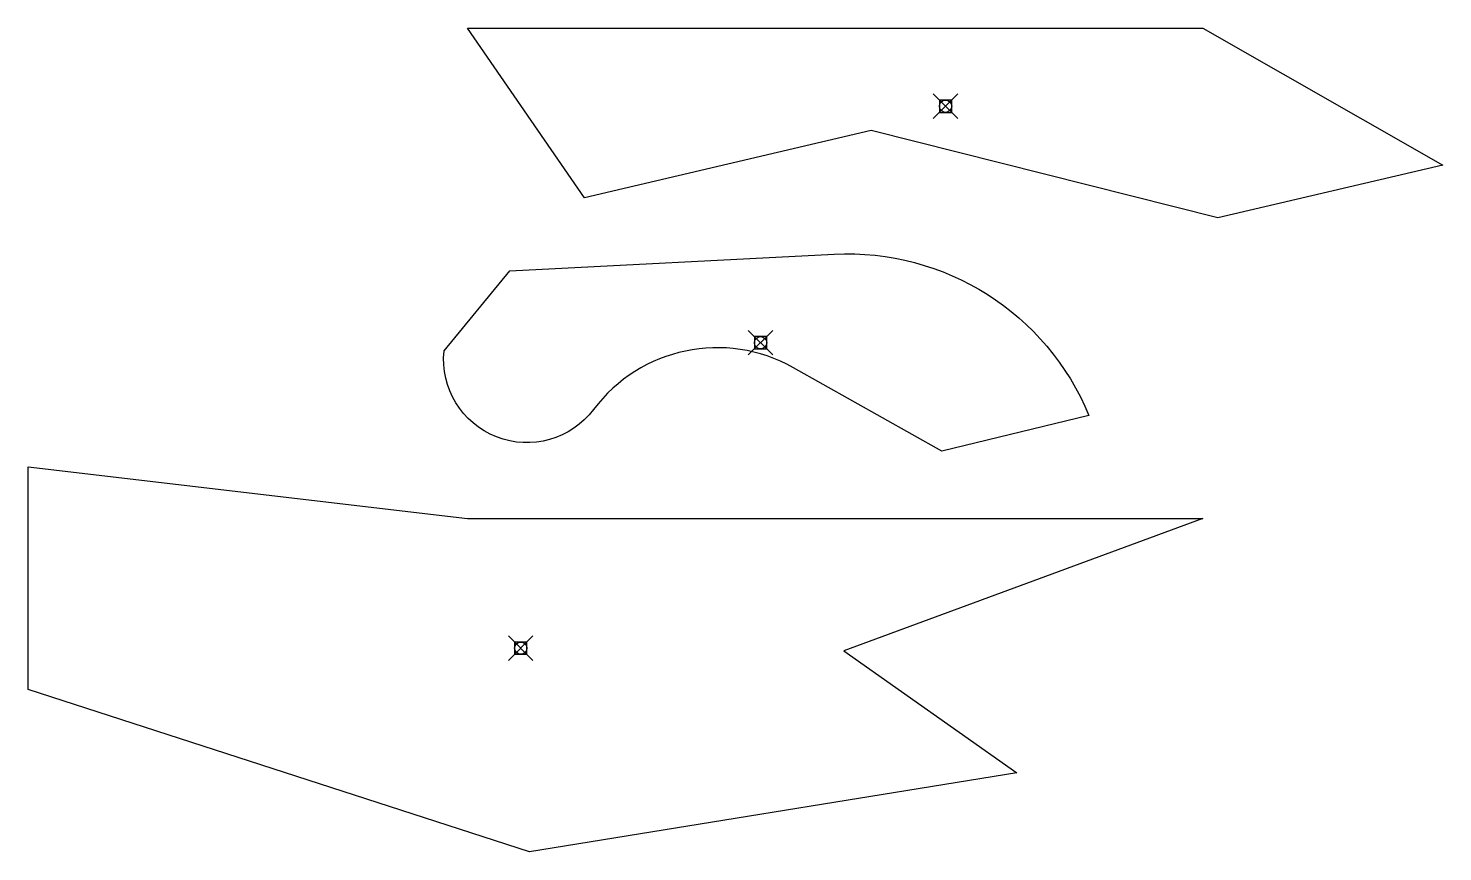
# Model space of a CAD drawing. Header units: inches. Extents: x -16 to 100, y -27 to 40.
import ezdxf

# ---------------------------------------------------------------- set-up
doc = ezdxf.new("R2010")
doc.units = ezdxf.units.IN
doc.header["$MEASUREMENT"] = 0
doc.header["$PDMODE"] = 99

msp = doc.modelspace()

# ---------------------------------------------------------------- linework, layer by layer
at = {"color": 1}
msp.add_lwpolyline([(23.45, 20.21), (49.91, 21.57, -0.317942), (70.71, 8.41), (58.7, 5.49), (46.59, 12.31, 0.376089), (30.28, 8.9, -0.759196), (18.08, 13.68)], format="xyb", close=True, dxfattribs=at)
at = {"color": 6}
msp.add_lwpolyline([(20, 0), (80, 0), (50.71, -10.78), (64.83, -20.75), (25.06, -27.18), (-15.85, -13.94), (-15.85, 4.21)], close=True, dxfattribs=at)
at = {"color": 3}
msp.add_polyline3d([(20, 40, 0), (80, 40, 0), (99.58, 28.84, 0), (81.22, 24.55, 0), (52.93, 31.65, 0), (29.53, 26.18, 0)], close=True, dxfattribs=at)
for p in [(59.01, 33.64), (43.91, 14.35), (24.34, -10.57)]:
    msp.add_point(p, dxfattribs=at)

doc.saveas('drawing.dxf')
